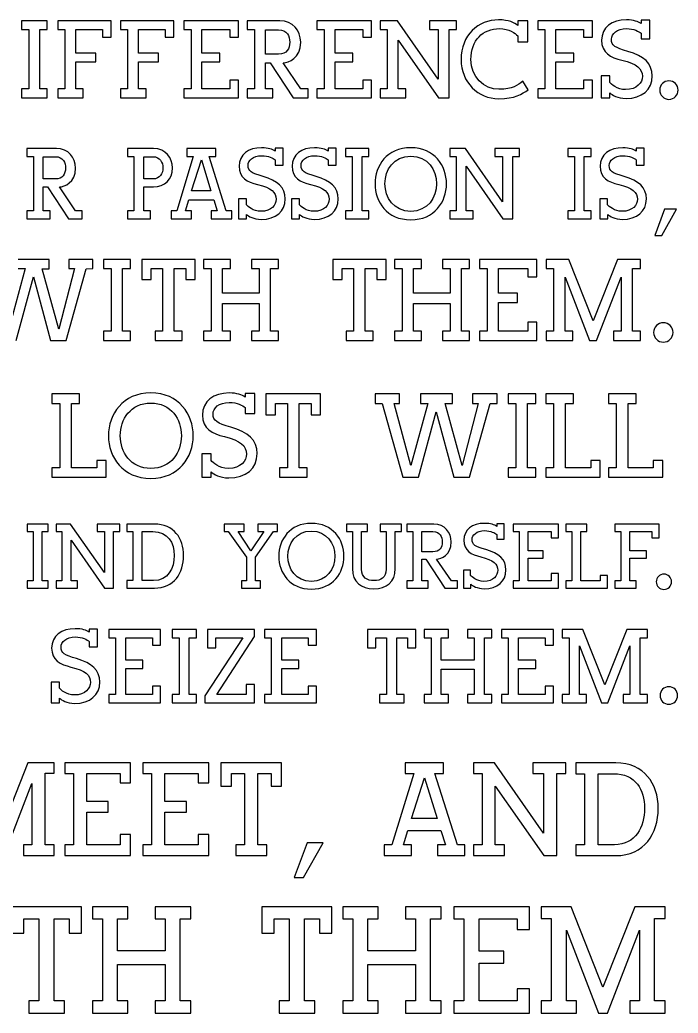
# Model space of a CAD drawing. Extents: x 11 to 200, y 17 to 278.
# Drawn here: x 155.6 to 199.7, y 82.1 to 148.5 of the extents above; entities that cross this region are included whole.
import ezdxf

# ---------------------------------------------------------------- set-up
doc = ezdxf.new("R2010")
doc.units = 0
doc.layers.add('Ebene_1', color=7, linetype='CONTINUOUS')

msp = doc.modelspace()

# ---------------------------------------------------------------- linework, layer by layer
at = {"layer": 'Ebene_1', "color": 7}
for points in [[(156.957197, 143.897387), (156.957197, 147.873086), (157.46174, 147.873086), (157.46174, 148.457216), (155.748474, 148.457216), (155.748474, 147.873086), (156.238624, 147.873086), (156.238624, 143.897387), (155.748474, 143.897387), (155.748474, 143.305531), (157.46174, 143.305531), (157.46174, 143.897387), (156.957197, 143.897387), (156.957197, 143.897387)], [(158.158864, 143.305531), (159.872835, 143.305531), (159.872835, 143.897387), (159.374465, 143.897387), (159.374465, 145.718073), (160.716573, 145.718073), (160.716573, 146.302202), (159.374465, 146.302202), (159.374465, 147.873086), (161.14929, 147.873086), (161.14929, 147.351822), (161.74231, 147.351822), (161.74231, 148.457216), (158.158864, 148.457216), (158.158864, 147.873086), (158.641993, 147.873086), (158.641993, 143.897387), (158.158864, 143.897387), (158.158864, 143.305531), (158.158864, 143.305531)], [(162.356355, 143.305531), (164.070643, 143.305531), (164.070643, 143.897387), (163.571992, 143.897387), (163.571992, 145.718073), (164.914276, 145.718073), (164.914276, 146.302202), (163.571992, 146.302202), (163.571992, 147.873086), (165.348298, 147.873086), (165.348298, 147.351822), (165.939131, 147.351822), (165.939131, 148.457216), (162.356355, 148.457216), (162.356355, 147.873086), (162.840295, 147.873086), (162.840295, 143.897387), (162.356355, 143.897387), (162.356355, 143.305531), (162.356355, 143.305531)], [(166.595968, 143.305531), (170.249934, 143.305531), (170.249934, 144.480034), (169.665487, 144.480034), (169.665487, 143.897387), (167.810088, 143.897387), (167.810088, 145.718073), (169.009144, 145.718073), (169.009144, 146.302202), (167.810088, 146.302202), (167.810088, 147.873086), (169.665487, 147.873086), (169.665487, 147.351822), (170.249934, 147.351822), (170.249934, 148.457216), (166.595968, 148.457216), (166.595968, 147.873086), (167.078462, 147.873086), (167.078462, 143.897387), (166.595968, 143.897387), (166.595968, 143.305531), (166.595968, 143.305531)], [(173.017546, 148.457216), (170.844259, 148.457216), (170.844259, 147.873086), (171.327353, 147.873086), (171.327353, 143.897387), (170.844259, 143.897387), (170.844259, 143.305531), (172.559323, 143.305531), (172.559323, 143.897387), (172.052628, 143.897387), (172.052628, 145.638698), (172.052628, 145.638698)], [(175.501984, 143.305531), (179.156091, 143.305531), (179.156091, 144.480034), (178.573267, 144.480034), (178.573267, 143.897387), (176.718361, 143.897387), (176.718361, 145.718073), (177.91516, 145.718073), (177.91516, 146.302202), (176.718361, 146.302202), (176.718361, 147.873086), (178.573267, 147.873086), (178.573267, 147.351822), (179.156091, 147.351822), (179.156091, 148.457216), (175.501984, 148.457216), (175.501984, 147.873086), (175.984901, 147.873086), (175.984901, 143.897387), (175.501984, 143.897387), (175.501984, 143.305531), (175.501984, 143.305531)], [(181.44322, 143.897387), (180.935679, 143.897387), (180.935679, 147.158958), (183.635346, 143.305531), (184.352473, 143.305531), (184.352473, 147.873086), (184.850136, 147.873086), (184.850136, 148.457216), (183.026346, 148.457216), (183.026346, 147.873086), (183.614073, 147.873086), (183.614073, 144.55373), (180.899695, 148.457216), (179.734012, 148.457216), (179.734012, 147.873086), (180.202254, 147.873086), (180.202254, 143.897387), (179.734012, 143.897387), (179.734012, 143.305531), (181.44322, 143.305531), (181.44322, 143.897387), (181.44322, 143.897387)], [(188.944687, 147.060392), (189.604452, 147.060392), (189.604452, 148.446915), (188.944687, 148.446915), (188.944687, 148.151252)], [(190.278963, 143.305531), (193.933106, 143.305531), (193.933106, 144.480034), (193.348623, 144.480034), (193.348623, 143.897387), (191.495376, 143.897387), (191.495376, 145.718073), (192.693797, 145.718073), (192.693797, 146.302202), (191.495376, 146.302202), (191.495376, 147.873086), (193.348623, 147.873086), (193.348623, 147.351822), (193.933106, 147.351822), (193.933106, 148.457216), (190.278963, 148.457216), (190.278963, 147.873086), (190.761916, 147.873086), (190.761916, 143.897387), (190.278963, 143.897387), (190.278963, 143.305531), (190.278963, 143.305531)], [(197.195983, 147.624202), (197.195983, 147.249128), (197.785333, 147.249128), (197.785333, 148.490271), (197.195983, 148.490271), (197.195983, 148.266822)], [(172.937183, 146.230341), (172.052628, 146.230341), (172.052628, 147.858658), (172.937183, 147.858658)], [(188.944687, 147.450494), (188.944687, 147.060392), (188.944687, 147.060392)], [(172.052628, 145.638698), (172.371857, 145.638698), (173.90704, 143.305531), (174.907659, 143.305531), (174.907659, 143.897387), (174.424706, 143.897387), (173.234998, 145.638698)], [(189.633909, 143.849903), (189.288504, 144.413924)], [(195.092228, 144.33222), (195.092228, 144.765396), (194.519211, 144.765396), (194.519211, 143.307824), (195.100377, 143.307824), (195.100377, 143.632486)], [(158.073068, 139.910398), (156.090669, 139.910398), (156.090669, 139.378162), (156.531041, 139.378162), (156.531041, 135.750372), (156.090669, 135.750372), (156.090669, 135.210798), (157.655767, 135.210798), (157.655767, 135.750372), (157.192641, 135.750372), (157.192641, 137.339248), (157.192641, 137.339248)], [(164.562945, 139.910398), (162.82114, 139.910398), (162.82114, 139.378162), (163.262041, 139.378162), (163.262041, 135.750372), (162.82114, 135.750372), (162.82114, 135.210798), (164.378124, 135.210798), (164.378124, 135.750372), (163.923641, 135.750372), (163.923641, 137.339248), (164.562945, 137.339248)], [(169.43858, 135.750372), (168.304012, 139.378162), (168.744913, 139.378162), (168.744913, 139.910398), (166.795216, 139.910398), (166.795216, 139.378162), (167.22938, 139.378162), (166.126244, 135.750372), (165.739917, 135.750372), (165.739917, 135.210798), (167.11628, 135.210798), (167.11628, 135.750372), (166.716476, 135.750372), (166.92652, 136.479775), (168.607048, 136.479775), (168.835613, 135.750372), (168.435316, 135.750372), (168.435316, 135.210798), (169.819228, 135.210798), (169.819228, 135.750372), (169.43858, 135.750372), (169.43858, 135.750372)], [(172.706185, 139.150268), (172.706185, 138.808109), (173.243959, 138.808109), (173.243959, 139.940384), (172.706185, 139.940384), (172.706185, 139.736232)], [(176.2534, 139.150268), (176.2534, 138.808109), (176.790399, 138.808109), (176.790399, 139.940384), (176.2534, 139.940384), (176.2534, 139.736232)], [(178.52088, 135.750372), (178.52088, 139.378162), (178.980937, 139.378162), (178.980937, 139.910398), (177.419084, 139.910398), (177.419084, 139.378162), (177.864395, 139.378162), (177.864395, 135.750372), (177.419084, 135.750372), (177.419084, 135.210798), (178.980937, 135.210798), (178.980937, 135.750372), (178.52088, 135.750372), (178.52088, 135.750372)], [(185.950309, 135.750372), (185.487006, 135.750372), (185.487006, 138.726123), (187.950912, 135.210798), (188.60415, 135.210798), (188.60415, 139.378162), (189.059304, 139.378162), (189.059304, 139.910398), (187.395957, 139.910398), (187.395957, 139.378162), (187.929639, 139.378162), (187.929639, 136.349283), (185.454233, 139.910398), (184.391737, 139.910398), (184.391737, 139.378162), (184.819056, 139.378162), (184.819056, 135.750372), (184.391737, 135.750372), (184.391737, 135.210798), (185.950309, 135.210798), (185.950309, 135.750372), (185.950309, 135.750372)], [(193.3863, 135.750372), (193.3863, 139.378162), (193.846322, 139.378162), (193.846322, 139.910398), (192.282846, 139.910398), (192.282846, 139.378162), (192.731439, 139.378162), (192.731439, 135.750372), (192.282846, 135.750372), (192.282846, 135.210798), (193.846322, 135.210798), (193.846322, 135.750372), (193.3863, 135.750372), (193.3863, 135.750372)], [(196.871815, 139.150268), (196.871815, 138.808109), (197.407155, 138.808109), (197.407155, 139.940384), (196.871815, 139.940384), (196.871815, 139.736232)], [(158.000396, 137.87935), (157.192641, 137.87935), (157.192641, 139.364404), (158.000396, 139.364404)], [(164.562945, 137.87935), (163.923641, 137.87935), (163.923641, 139.364404), (164.562945, 139.364404)], [(168.415983, 137.086976), (167.11628, 137.086976), (167.7698, 139.146846), (168.415983, 137.086976), (168.415983, 137.086976)], [(157.192641, 137.339248), (157.484035, 137.339248), (158.885092, 135.210798), (159.798328, 135.210798), (159.798328, 135.750372), (159.356791, 135.750372), (158.271365, 137.339248)], [(170.787744, 136.147212), (170.787744, 136.542429), (170.263198, 136.542429), (170.263198, 135.212245), (170.793988, 135.212245), (170.793988, 135.50826)], [(174.334642, 136.147212), (174.334642, 136.542429), (173.81045, 136.542429), (173.81045, 135.212245), (174.341239, 135.212245), (174.341239, 135.50826)], [(194.951434, 136.147212), (194.951434, 136.542429), (194.429182, 136.542429), (194.429182, 135.212245), (194.95796, 135.212245), (194.95796, 135.50826)], [(198.762739, 135.858604), (198.112781, 134.101242), (198.574462, 134.101242), (199.56986, 135.858604), (198.762739, 135.858604)], [(155.388288, 127.066712), (156.536262, 131.335287), (157.68526, 127.066712), (158.717628, 127.066712), (160.059101, 131.875708), (160.506247, 131.883575), (160.506247, 132.499489), (158.908658, 132.499489), (158.908658, 131.883575), (159.286553, 131.883575), (158.229102, 127.835379), (157.129917, 131.875708), (157.594701, 131.875708), (157.594701, 132.499489), (155.509432, 132.499489)], [(162.501276, 127.69067), (162.501276, 131.883575), (163.032524, 131.883575), (163.032524, 132.499489), (161.22736, 132.499489), (161.22736, 131.883575), (161.74358, 131.883575), (161.74358, 127.69067), (161.22736, 127.69067), (161.22736, 127.066712), (163.032524, 127.066712), (163.032524, 127.69067), (162.501276, 127.69067), (162.501276, 127.69067)], [(166.481526, 127.69067), (165.953242, 127.69067), (165.953242, 131.883575), (166.734151, 131.883575), (166.734151, 131.145528), (167.351018, 131.145528), (167.351018, 132.499489), (163.778896, 132.499489), (163.778896, 131.145528), (164.402995, 131.145528), (164.402995, 131.883575), (165.180341, 131.883575), (165.180341, 127.69067), (164.669342, 127.69067), (164.669342, 127.066712), (166.481526, 127.066712), (166.481526, 127.69067), (166.481526, 127.69067)], [(172.393976, 127.69067), (172.393976, 131.883575), (172.93355, 131.883575), (172.93355, 132.499489), (171.124682, 132.499489), (171.124682, 131.883575), (171.635328, 131.883575), (171.635328, 130.238889), (169.188426, 130.238889), (169.188426, 131.883575), (169.721296, 131.883575), (169.721296, 132.499489), (167.921565, 132.499489), (167.921565, 131.883575), (168.430906, 131.883575), (168.430906, 127.69067), (167.921565, 127.69067), (167.921565, 127.066712), (169.721296, 127.066712), (169.721296, 127.69067), (169.188426, 127.69067), (169.188426, 129.551749), (171.635328, 129.551749), (171.635328, 127.69067), (171.124682, 127.69067), (171.124682, 127.066712), (172.93355, 127.066712), (172.93355, 127.69067), (172.393976, 127.69067), (172.393976, 127.69067)], [(179.260901, 127.69067), (178.732088, 127.69067), (178.732088, 131.883575), (179.514619, 131.883575), (179.514619, 131.145528), (180.128594, 131.145528), (180.128594, 132.499489), (176.557918, 132.499489), (176.557918, 131.145528), (177.181665, 131.145528), (177.181665, 131.883575), (177.957705, 131.883575), (177.957705, 127.69067), (177.450199, 127.69067), (177.450199, 127.066712), (179.260901, 127.066712), (179.260901, 127.69067), (179.260901, 127.69067)], [(185.172681, 127.69067), (185.172681, 131.883575), (185.711302, 131.883575), (185.711302, 132.499489), (183.90388, 132.499489), (183.90388, 131.883575), (184.41629, 131.883575), (184.41629, 130.238889), (181.96713, 130.238889), (181.96713, 131.883575), (182.500813, 131.883575), (182.500813, 132.499489), (180.699953, 132.499489), (180.699953, 131.883575), (181.209117, 131.883575), (181.209117, 127.69067), (180.699953, 127.69067), (180.699953, 127.066712), (182.500813, 127.066712), (182.500813, 127.69067), (181.96713, 127.69067), (181.96713, 129.551749), (184.41629, 129.551749), (184.41629, 127.69067), (183.90388, 127.69067), (183.90388, 127.066712), (185.711302, 127.066712), (185.711302, 127.69067), (185.172681, 127.69067), (185.172681, 127.69067)], [(186.371032, 127.066712), (190.224917, 127.066712), (190.224917, 128.305914), (189.609391, 128.305914), (189.609391, 127.69067), (187.652956, 127.69067), (187.652956, 129.611051), (188.918511, 129.611051), (188.918511, 130.227283), (187.652956, 130.227283), (187.652956, 131.883575), (189.609391, 131.883575), (189.609391, 131.333488), (190.224917, 131.333488), (190.224917, 132.499489), (186.371032, 132.499489), (186.371032, 131.883575), (186.881854, 131.883575), (186.881854, 127.69067), (186.371032, 127.69067), (186.371032, 127.066712), (186.371032, 127.066712)], [(196.621343, 127.69067), (196.621343, 131.890771), (197.153402, 131.890771), (197.153402, 132.499489), (195.612857, 132.499489), (193.98059, 128.39118), (192.34998, 132.499489), (190.830707, 132.499489), (190.830707, 131.890771), (191.339836, 131.890771), (191.339836, 127.69067), (190.830707, 127.69067), (190.830707, 127.066712), (192.629945, 127.066712), (192.629945, 127.69067), (192.112596, 127.69067), (192.112596, 131.297787), (193.744828, 127.066712), (194.216316, 127.066712), (195.848583, 131.297787), (195.848583, 127.69067), (195.354165, 127.69067), (195.354165, 127.066712), (197.153402, 127.066712), (197.153402, 127.69067), (196.621343, 127.69067), (196.621343, 127.69067)], [(155.981096, 131.883575), (154.892071, 127.835379)], [(155.509432, 131.883575), (155.981096, 131.883575), (155.981096, 131.883575)], [(160.772735, 118.561028), (159.086987, 118.561028), (159.086987, 122.86086), (159.620528, 122.86086), (159.620528, 123.49279), (157.772501, 123.49279), (157.772501, 122.86086), (158.295883, 122.86086), (158.295883, 118.561028), (157.772501, 118.561028), (157.772501, 117.921865), (161.412075, 117.921865), (161.412075, 119.037137), (160.772735, 119.037137), (160.772735, 118.561028), (160.772735, 118.561028)], [(170.702936, 122.592219), (170.702936, 122.186031), (171.339488, 122.186031), (171.339488, 123.527857), (170.702936, 123.527857), (170.702936, 123.286698)], [(174.858552, 118.561204), (174.31665, 118.561204), (174.31665, 122.861036), (175.118867, 122.861036), (175.118867, 122.104504), (175.749175, 122.104504), (175.749175, 123.492967), (172.088012, 123.492967), (172.088012, 122.104504), (172.726822, 122.104504), (172.726822, 122.861036), (173.523782, 122.861036), (173.523782, 118.561204), (173.000542, 118.561204), (173.000542, 117.922041), (174.858552, 117.922041), (174.858552, 118.561204), (174.858552, 118.561204)], [(182.913386, 122.861036), (181.795222, 118.709865), (180.678645, 122.861036), (181.029024, 122.861036), (181.029024, 123.492967), (179.396756, 123.492967), (179.396756, 122.861036), (179.856778, 122.861036), (181.248381, 117.922041), (182.302728, 117.922041), (183.4815, 122.299167), (184.660236, 117.922041), (185.717828, 117.922041), (187.093062, 122.853487), (187.551461, 122.861036), (187.551461, 123.492967), (185.912668, 123.492967), (185.912668, 122.861036), (186.300688, 122.861036), (185.215226, 118.709865), (184.0905, 122.853487), (184.565268, 122.853487), (184.565268, 123.492967), (182.428775, 123.492967), (182.428775, 122.861036), (182.913386, 122.861036), (182.913386, 122.861036)], [(189.596267, 118.561204), (189.596267, 122.861036), (190.143073, 122.861036), (190.143073, 123.492967), (188.291448, 123.492967), (188.291448, 122.861036), (188.82192, 122.861036), (188.82192, 118.561204), (188.291448, 118.561204), (188.291448, 117.922041), (190.143073, 117.922041), (190.143073, 118.561204), (189.596267, 118.561204), (189.596267, 118.561204)], [(193.820181, 118.561204), (192.133904, 118.561204), (192.133904, 122.861036), (192.667586, 122.861036), (192.667586, 123.492967), (190.820865, 123.492967), (190.820865, 122.861036), (191.341494, 122.861036), (191.341494, 118.561204), (190.820865, 118.561204), (190.820865, 117.922041), (194.460261, 117.922041), (194.460261, 119.037313), (193.820181, 119.037313), (193.820181, 118.561204), (193.820181, 118.561204)], [(198.008006, 118.561204), (196.321729, 118.561204), (196.321729, 122.861036), (196.855446, 122.861036), (196.855446, 123.492967), (195.007067, 123.492967), (195.007067, 122.861036), (195.529319, 122.861036), (195.529319, 118.561204), (195.007067, 118.561204), (195.007067, 117.922041), (198.648157, 117.922041), (198.648157, 119.037313), (198.008006, 119.037313), (198.008006, 118.561204)], [(168.428436, 119.032374), (168.428436, 119.50044), (167.80716, 119.50044), (167.80716, 117.924017), (168.436127, 117.924017), (168.436127, 118.275525)], [(157.112525, 110.994227), (157.112525, 114.301942), (157.532648, 114.301942), (157.532648, 114.788034), (156.10732, 114.788034), (156.10732, 114.301942), (156.515484, 114.301942), (156.515484, 110.994227), (156.10732, 110.994227), (156.10732, 110.503089), (157.532648, 110.503089), (157.532648, 110.994227), (157.112525, 110.994227), (157.112525, 110.994227)], [(159.476453, 110.994227), (159.055378, 110.994227), (159.055378, 113.70864), (161.300738, 110.503089), (161.898449, 110.503089), (161.898449, 114.301942), (162.312152, 114.301942), (162.312152, 114.788034), (160.795031, 114.788034), (160.795031, 114.301942), (161.282711, 114.301942), (161.282711, 111.541067), (159.024933, 114.788034), (158.055711, 114.788034), (158.055711, 114.301942), (158.445884, 114.301942), (158.445884, 110.994227), (158.055711, 110.994227), (158.055711, 110.503089), (159.476453, 110.503089), (159.476453, 110.994227), (159.476453, 110.994227)], [(164.625492, 114.788034), (162.774996, 114.788034), (162.774996, 114.289665), (163.182807, 114.289665), (163.182807, 111.005692), (162.774996, 111.005692), (162.774996, 110.503089), (162.774996, 110.503089)], [(163.803132, 114.289665), (164.523963, 114.289665)], [(164.559346, 111.005692), (163.803132, 111.005692), (163.803132, 114.289665), (163.803132, 114.289665)], [(170.780723, 110.994227), (170.457544, 110.994227), (170.457544, 110.503089), (171.730754, 110.503089), (171.730754, 110.994227), (171.390888, 110.994227), (171.390888, 112.574071), (172.596823, 114.301942), (172.871214, 114.301942), (172.871214, 114.788034), (171.550661, 114.788034), (171.550661, 114.301942), (171.951099, 114.301942), (171.085241, 113.011234), (170.242596, 114.301942), (170.626665, 114.301942), (170.626665, 114.788034), (169.299092, 114.788034), (169.299092, 114.301942), (169.573306, 114.301942), (170.780723, 112.574071), (170.780723, 110.994227), (170.780723, 110.994227)], [(178.48158, 111.77189), (178.48158, 114.301942), (178.897399, 114.301942), (178.897399, 114.788034), (177.471436, 114.788034), (177.471436, 114.301942), (177.87258, 114.301942), (177.87258, 111.807909)], [(180.745778, 114.301942), (181.158352, 114.301942), (181.158352, 114.788034), (179.732389, 114.788034), (179.732389, 114.301942), (180.13512, 114.301942), (180.13512, 111.77189)], [(180.745778, 111.807909), (180.745778, 114.301942), (180.745778, 114.301942)], [(183.327583, 114.788034), (181.521784, 114.788034), (181.521784, 114.301942), (181.922892, 114.301942), (181.922892, 110.994227), (181.521784, 110.994227), (181.521784, 110.503089), (182.94937, 110.503089), (182.94937, 110.994227), (182.525401, 110.994227), (182.525401, 112.44312), (182.525401, 112.44312)], [(183.262107, 112.934293), (182.525401, 112.934293), (182.525401, 114.289665), (183.262107, 114.289665)], [(187.536751, 114.094332), (187.536751, 113.7823), (188.02623, 113.7823), (188.02623, 114.81488), (187.536751, 114.81488), (187.536751, 114.629707)], [(188.628704, 110.503089), (191.667285, 110.503089), (191.667285, 111.480495), (191.182674, 111.480495), (191.182674, 110.994227), (189.638848, 110.994227), (189.638848, 112.508596), (190.635868, 112.508596), (190.635868, 112.994865), (189.638848, 112.994865), (189.638848, 114.301942), (191.182674, 114.301942), (191.182674, 113.86746), (191.667285, 113.86746), (191.667285, 114.788034), (188.628704, 114.788034), (188.628704, 114.301942), (189.029812, 114.301942), (189.029812, 110.994227), (188.628704, 110.994227), (188.628704, 110.503089), (188.628704, 110.503089)], [(194.453735, 110.994227), (193.155478, 110.994227), (193.155478, 114.301942), (193.566358, 114.301942), (193.566358, 114.788034), (192.145334, 114.788034), (192.145334, 114.301942), (192.546407, 114.301942), (192.546407, 110.994227), (192.145334, 110.994227), (192.145334, 110.503089), (194.944872, 110.503089), (194.944872, 111.360974), (194.453735, 111.360974), (194.453735, 110.994227), (194.453735, 110.994227)], [(195.426202, 110.503089), (196.850543, 110.503089), (196.850543, 110.994227), (196.437969, 110.994227), (196.437969, 112.508596), (197.554511, 112.508596), (197.554511, 112.994865), (196.437969, 112.994865), (196.437969, 114.301942), (197.914661, 114.301942), (197.914661, 113.86746), (198.405834, 113.86746), (198.405834, 114.788034), (195.426202, 114.788034), (195.426202, 114.301942), (195.828969, 114.301942), (195.828969, 110.994227), (195.426202, 110.994227), (195.426202, 110.503089), (195.426202, 110.503089)], [(182.525401, 112.44312), (182.790584, 112.44312), (184.069227, 110.503089), (184.899278, 110.503089), (184.899278, 110.994227), (184.498135, 110.994227), (183.509298, 112.44312)], [(185.788243, 111.357694), (185.788243, 111.716222), (185.310194, 111.716222), (185.310194, 110.504747), (185.793146, 110.504747), (185.793146, 110.774834)], [(162.774996, 110.503089), (164.625492, 110.503089)], [(160.273096, 106.942256), (160.273096, 106.585351), (160.833025, 106.585351), (160.833025, 107.767404), (160.273096, 107.767404), (160.273096, 107.554573)], [(161.56959, 102.832995), (165.046568, 102.832995), (165.046568, 103.951159), (164.490943, 103.951159), (164.490943, 103.396169), (162.725572, 103.396169), (162.725572, 105.129931), (163.865221, 105.129931), (163.865221, 105.684921), (162.725572, 105.684921), (162.725572, 107.17964), (164.490943, 107.17964), (164.490943, 106.6836), (165.046568, 106.6836), (165.046568, 107.734666), (161.56959, 107.734666), (161.56959, 107.17964), (162.028589, 107.17964), (162.028589, 103.396169), (161.56959, 103.396169), (161.56959, 102.832995), (161.56959, 102.832995)], [(166.959752, 103.396169), (166.959752, 107.17964), (167.440059, 107.17964), (167.440059, 107.734666), (165.810649, 107.734666), (165.810649, 107.17964), (166.277374, 107.17964), (166.277374, 103.396169), (165.810649, 103.396169), (165.810649, 102.832995), (167.440059, 102.832995), (167.440059, 103.396169), (166.959752, 103.396169), (166.959752, 103.396169)], [(168.801076, 103.389643), (171.326859, 107.26152), (171.333244, 107.734666), (168.182691, 107.734666), (168.182691, 106.513349), (168.745725, 106.513349), (168.745725, 107.17964), (170.544962, 107.17964), (168.005068, 103.307763), (168.005068, 102.832995), (171.326859, 102.832995), (171.326859, 104.054312), (170.771198, 104.054312), (170.771198, 103.389643), (168.801076, 103.389643), (168.801076, 103.389643)], [(171.988282, 102.832995), (175.464272, 102.832995), (175.464272, 103.951159), (174.909317, 103.951159), (174.909317, 103.396169), (173.144934, 103.396169), (173.144934, 105.129931), (174.283913, 105.129931), (174.283913, 105.684921), (173.144934, 105.684921), (173.144934, 107.17964), (174.909317, 107.17964), (174.909317, 106.6836), (175.464272, 106.6836), (175.464272, 107.734666), (171.988282, 107.734666), (171.988282, 107.17964), (172.449151, 107.17964), (172.449151, 103.396169), (171.988282, 103.396169), (171.988282, 102.832995), (171.988282, 102.832995)], [(181.330261, 103.396169), (180.853834, 103.396169), (180.853834, 107.17964), (181.559425, 107.17964), (181.559425, 106.513349), (182.11445, 106.513349), (182.11445, 107.734666), (178.892531, 107.734666), (178.892531, 106.513349), (179.454047, 106.513349), (179.454047, 107.17964), (180.156428, 107.17964), (180.156428, 103.396169), (179.69637, 103.396169), (179.69637, 102.832995), (181.330261, 102.832995), (181.330261, 103.396169), (181.330261, 103.396169)], [(186.713226, 103.396169), (186.713226, 107.17964), (187.19946, 107.17964), (187.19946, 107.734666), (185.56885, 107.734666), (185.56885, 107.17964), (186.028908, 107.17964), (186.028908, 105.694764), (183.820378, 105.694764), (183.820378, 107.17964), (184.303331, 107.17964), (184.303331, 107.734666), (182.679283, 107.734666), (182.679283, 107.17964), (183.137647, 107.17964), (183.137647, 103.396169), (182.679283, 103.396169), (182.679283, 102.832995), (184.303331, 102.832995), (184.303331, 103.396169), (183.820378, 103.396169), (183.820378, 105.075921), (186.028908, 105.075921), (186.028908, 103.396169), (185.56885, 103.396169), (185.56885, 102.832995), (187.19946, 102.832995), (187.19946, 103.396169), (186.713226, 103.396169), (186.713226, 103.396169)], [(187.844514, 102.832995), (191.321809, 102.832995), (191.321809, 103.951159), (190.765196, 103.951159), (190.765196, 103.396169), (189.000355, 103.396169), (189.000355, 105.129931), (190.14145, 105.129931), (190.14145, 105.684921), (189.000355, 105.684921), (189.000355, 107.17964), (190.765196, 107.17964), (190.765196, 106.6836), (191.321809, 106.6836), (191.321809, 107.734666), (187.844514, 107.734666), (187.844514, 107.17964), (188.304536, 107.17964), (188.304536, 103.396169), (187.844514, 103.396169), (187.844514, 102.832995), (187.844514, 102.832995)], [(197.140314, 103.396169), (197.140314, 107.186202), (197.619986, 107.186202), (197.619986, 107.734666), (196.230006, 107.734666), (194.758218, 104.0281), (193.286429, 107.734666), (191.916134, 107.734666), (191.916134, 107.186202), (192.374533, 107.186202), (192.374533, 103.396169), (191.916134, 103.396169), (191.916134, 102.832995), (193.540217, 102.832995), (193.540217, 103.396169), (193.071975, 103.396169), (193.071975, 106.650862), (194.543764, 102.832995), (194.971048, 102.832995), (196.442873, 106.650862), (196.442873, 103.396169), (195.995938, 103.396169), (195.995938, 102.832995), (197.619986, 102.832995), (197.619986, 103.396169), (197.140314, 103.396169), (197.140314, 103.396169)], [(158.271823, 103.810366), (158.271823, 104.222939), (157.725335, 104.222939), (157.725335, 102.836276), (158.277891, 102.836276), (158.277891, 103.144039)], [(157.31509, 93.325987), (157.31509, 98.119602), (157.922432, 98.119602), (157.922432, 98.815385), (156.15939, 98.815385), (154.299581, 94.1233)], [(158.634302, 92.612176), (163.038768, 92.612176), (163.038768, 94.028332), (162.336388, 94.028332), (162.336388, 93.325987), (160.102493, 93.325987), (160.102493, 95.521429), (161.545001, 95.521429), (161.545001, 96.227055), (160.102493, 96.227055), (160.102493, 98.111417), (162.336388, 98.111417), (162.336388, 97.486013), (163.038768, 97.486013), (163.038768, 98.815385), (158.634302, 98.815385), (158.634302, 98.111417), (159.217091, 98.111417), (159.217091, 93.325987), (158.634302, 93.325987), (158.634302, 92.612176), (158.634302, 92.612176)], [(163.864233, 92.612176), (168.268311, 92.612176), (168.268311, 94.028332), (167.565189, 94.028332), (167.565189, 93.325987), (165.331577, 93.325987), (165.331577, 95.521429), (166.774261, 95.521429), (166.774261, 96.227055), (165.331577, 96.227055), (165.331577, 98.111417), (167.565189, 98.111417), (167.565189, 97.486013), (168.268311, 97.486013), (168.268311, 98.815385), (163.864233, 98.815385), (163.864233, 98.111417), (164.44621, 98.111417), (164.44621, 93.325987), (163.864233, 93.325987), (163.864233, 92.612176), (163.864233, 92.612176)], [(172.151336, 93.325987), (171.551155, 93.325987), (171.551155, 98.111417), (172.438003, 98.111417), (172.438003, 97.268278), (173.140983, 97.268278), (173.140983, 98.815385), (169.067282, 98.815385), (169.067282, 97.268278), (169.780069, 97.268278), (169.780069, 98.111417), (170.666141, 98.111417), (170.666141, 93.325987), (170.083458, 93.325987), (170.083458, 92.612176), (172.151336, 92.612176), (172.151336, 93.325987), (172.151336, 93.325987)], [(184.900901, 93.325987), (183.39962, 98.111417), (183.980821, 98.111417), (183.980821, 98.815385), (181.40886, 98.815385), (181.40886, 98.111417), (181.983499, 98.111417), (180.523105, 93.325987), (180.012318, 93.325987), (180.012318, 92.612176), (181.834486, 92.612176), (181.834486, 93.325987), (181.304049, 93.325987), (181.584014, 94.288647), (183.797447, 94.288647), (184.101965, 93.325987), (183.573151, 93.325987), (183.573151, 92.612176), (185.405126, 92.612176), (185.405126, 93.325987), (184.900901, 93.325987), (184.900901, 93.325987)], [(188.04588, 93.325987), (187.438467, 93.325987), (187.438467, 97.250251), (190.678448, 92.612176), (191.547763, 92.612176), (191.547763, 98.111417), (192.146992, 98.111417), (192.146992, 98.815385), (189.948269, 98.815385), (189.948269, 98.111417), (190.652237, 98.111417), (190.652237, 94.11508), (187.394299, 98.815385), (185.987986, 98.815385), (185.987986, 98.111417), (186.552783, 98.111417), (186.552783, 93.325987), (185.987986, 93.325987), (185.987986, 92.612176), (188.04588, 92.612176), (188.04588, 93.325987), (188.04588, 93.325987)], [(195.499862, 98.815385), (192.814941, 98.815385), (192.814941, 98.093425), (193.40595, 98.093425), (193.40595, 93.342355), (192.814941, 93.342355), (192.814941, 92.612176)], [(183.546975, 95.097425), (181.834486, 95.097425), (182.695652, 97.806899), (183.546975, 95.097425), (183.546975, 95.097425)], [(194.309661, 98.093425), (195.352542, 98.093425)], [(195.403272, 93.342355), (194.309661, 93.342355), (194.309661, 98.093425), (194.309661, 98.093425)], [(154.569561, 92.612176), (156.428206, 97.443468), (156.428206, 93.325987), (155.863727, 93.325987), (155.863727, 92.612176), (157.922432, 92.612176), (157.922432, 93.325987), (157.31509, 93.325987), (157.31509, 93.325987)], [(174.845464, 93.468438), (173.988214, 91.148572), (174.598238, 91.148572), (175.912864, 93.468438), (174.845464, 93.468438), (174.845464, 93.468438)], [(192.814941, 92.612176), (195.499862, 92.612176)], [(158.60728, 82.892372), (157.918693, 82.892372), (157.918693, 88.383394), (158.936527, 88.383394), (158.936527, 87.417488), (159.742977, 87.417488), (159.742977, 89.190514), (155.068566, 89.190514), (155.068566, 87.417488), (155.886834, 87.417488), (155.886834, 88.383394), (156.902834, 88.383394), (156.902834, 82.892372), (156.234884, 82.892372), (156.234884, 82.075409), (158.60728, 82.075409), (158.60728, 82.892372), (158.60728, 82.892372)], [(166.351845, 82.892372), (166.351845, 88.383394), (167.059765, 88.383394), (167.059765, 89.190514), (164.686381, 89.190514), (164.686381, 88.383394), (165.354684, 88.383394), (165.354684, 86.240339), (162.15566, 86.240339), (162.15566, 88.383394), (162.852925, 88.383394), (162.852925, 89.190514), (160.490866, 89.190514), (160.490866, 88.383394), (161.158145, 88.383394), (161.158145, 82.892372), (160.490866, 82.892372), (160.490866, 82.075409), (162.852925, 82.075409), (162.852925, 82.892372), (162.15566, 82.892372), (162.15566, 85.335005), (165.354684, 85.335005), (165.354684, 82.892372), (164.686381, 82.892372), (164.686381, 82.075409), (167.059765, 82.075409), (167.059765, 82.892372), (166.351845, 82.892372), (166.351845, 82.892372)], [(175.354593, 82.892372), (174.667029, 82.892372), (174.667029, 88.383394), (175.6837, 88.383394), (175.6837, 87.417488), (176.49082, 87.417488), (176.49082, 89.190514), (171.815562, 89.190514), (171.815562, 87.417488), (172.633512, 87.417488), (172.633512, 88.383394), (173.6505, 88.383394), (173.6505, 82.892372), (172.98188, 82.892372), (172.98188, 82.075409), (175.354593, 82.075409), (175.354593, 82.892372), (175.354593, 82.892372)], [(183.098383, 82.892372), (183.098383, 88.383394), (183.805632, 88.383394), (183.805632, 89.190514), (181.435036, 89.190514), (181.435036, 88.383394), (182.102985, 88.383394), (182.102985, 86.240339), (178.902373, 86.240339), (178.902373, 88.383394), (179.601438, 88.383394), (179.601438, 89.190514), (177.238991, 89.190514), (177.238991, 88.383394), (177.905318, 88.383394), (177.905318, 82.892372), (177.238991, 82.892372), (177.238991, 82.075409), (179.601438, 82.075409), (179.601438, 82.892372), (178.902373, 82.892372), (178.902373, 85.335005), (182.102985, 85.335005), (182.102985, 82.892372), (181.435036, 82.892372), (181.435036, 82.075409), (183.805632, 82.075409), (183.805632, 82.892372), (183.098383, 82.892372), (183.098383, 82.892372)], [(184.663517, 82.075409), (189.717446, 82.075409), (189.717446, 83.699492), (188.908668, 83.699492), (188.908668, 82.892372), (186.348172, 82.892372), (186.348172, 85.413604), (188.001712, 85.413604), (188.001712, 86.222347), (186.348172, 86.222347), (186.348172, 88.383394), (188.908668, 88.383394), (188.908668, 87.666337), (189.717446, 87.666337), (189.717446, 89.190514), (184.663517, 89.190514), (184.663517, 88.383394), (185.331466, 88.383394), (185.331466, 82.892372), (184.663517, 82.892372), (184.663517, 82.075409), (184.663517, 82.075409)], [(198.098035, 82.892372), (198.098035, 88.394894), (198.7971, 88.394894), (198.7971, 89.190514), (196.773602, 89.190514), (194.64039, 83.809171), (192.507143, 89.190514), (190.514724, 89.190514), (190.514724, 88.394894), (191.182674, 88.394894), (191.182674, 82.892372), (190.514724, 82.892372), (190.514724, 82.075409), (192.875513, 82.075409), (192.875513, 82.892372), (192.197721, 82.892372), (192.197721, 87.617195), (194.330968, 82.075409), (194.949811, 82.075409), (197.083023, 87.617195), (197.083023, 82.892372), (196.434723, 82.892372), (196.434723, 82.075409), (198.7971, 82.075409), (198.7971, 82.892372), (198.098035, 82.892372)]]:
    msp.add_lwpolyline(points, dxfattribs=at)
for points in [[(174.416522, 147.02649), (174.416522, 147.800696), (173.892118, 148.457216), (173.017546, 148.457216)], [(187.654614, 148.519269), (186.294126, 148.519269), (185.144811, 147.501117), (185.144811, 145.86691)], [(188.944687, 148.151252), (188.700776, 148.331486), (188.353643, 148.519269), (187.654614, 148.519269)], [(196.205488, 148.519269), (195.236302, 148.519269), (194.54708, 148.014339), (194.54708, 147.155501)], [(197.195983, 148.266822), (196.992994, 148.39682), (196.70481, 148.519269), (196.205488, 148.519269)], [(172.937183, 147.858658), (173.510694, 147.858658), (173.684049, 147.424318), (173.684049, 147.02649)], [(185.80627, 145.859678), (185.80627, 147.175609), (186.611732, 147.934964), (187.713528, 147.934964)], [(187.713528, 147.934964), (188.376573, 147.934964), (188.749883, 147.631434), (188.944687, 147.450494)], [(195.20681, 147.219989), (195.20681, 147.588042), (195.583365, 147.934964), (196.205488, 147.934964)], [(196.205488, 147.934964), (196.719556, 147.934964), (197.037162, 147.73261), (197.195983, 147.624202)], [(173.684049, 147.02649), (173.684049, 146.584954), (173.488081, 146.230341), (172.937183, 146.230341)], [(173.234998, 145.638698), (173.603828, 145.667484), (174.416522, 145.948754), (174.416522, 147.02649)], [(194.54708, 147.155501), (194.54708, 146.317407), (195.149519, 146.000154), (195.909155, 145.819743)], [(196.30536, 146.41174), (195.454036, 146.649794), (195.20681, 146.794186), (195.20681, 147.219989)], [(197.935969, 144.772628), (197.935969, 145.60984), (197.376076, 146.108351), (196.30536, 146.41174)], [(185.144811, 145.86691), (185.144811, 144.341216), (186.287565, 143.24383), (187.654614, 143.24383)], [(187.684071, 143.878372), (186.654312, 143.878372), (185.80627, 144.695158), (185.80627, 145.859678)], [(195.909155, 145.819743), (196.929106, 145.574139), (197.276169, 145.256886), (197.276169, 144.7443)], [(189.288504, 144.413924), (188.938125, 144.131984), (188.592685, 143.878372), (187.684071, 143.878372)], [(196.156382, 143.855794), (195.57518, 143.855794), (195.185537, 144.216968), (195.092228, 144.33222)], [(197.276169, 144.7443), (197.276169, 144.325024), (196.929106, 143.855794), (196.156382, 143.855794)], [(196.184216, 143.264609), (197.240186, 143.264609), (197.935969, 143.841577), (197.935969, 144.772628)], [(199.052511, 144.43816), (198.711975, 144.43816), (198.435291, 144.160488), (198.435291, 143.820763)], [(199.669731, 143.820763), (199.669731, 144.160488), (199.391389, 144.43816), (199.052511, 144.43816)], [(187.654614, 143.24383), (188.764594, 143.24383), (189.224651, 143.546549), (189.633909, 143.849903)], [(195.100377, 143.632486), (195.236302, 143.502487), (195.611164, 143.264609), (196.184216, 143.264609)], [(198.435291, 143.820763), (198.435291, 143.481567), (198.711975, 143.203085), (199.052511, 143.203085)], [(199.052511, 143.203085), (199.391389, 143.203085), (199.669731, 143.481567), (199.669731, 143.820763)], [(159.350088, 138.605261), (159.350088, 139.311875), (158.872498, 139.910398), (158.073068, 139.910398)], [(165.83679, 138.618173), (165.83679, 139.271905), (165.404284, 139.910398), (164.562945, 139.910398)], [(171.803285, 139.967054), (170.91873, 139.967054), (170.289727, 139.506362), (170.289727, 138.722807)], [(172.706185, 139.736232), (172.52214, 139.855224), (172.258263, 139.967054), (171.803285, 139.967054)], [(175.349725, 139.967054), (174.465664, 139.967054), (173.83712, 139.506362), (173.83712, 138.722807)], [(176.2534, 139.736232), (176.068404, 139.855224), (175.804808, 139.967054), (175.349725, 139.967054)], [(181.780476, 139.967054), (180.187543, 139.967054), (179.388572, 138.761754), (179.388572, 137.555994)], [(184.172344, 137.555994), (184.172344, 138.761754), (183.371786, 139.967054), (181.780476, 139.967054)], [(195.966446, 139.967054), (195.082385, 139.967054), (194.453735, 139.506362), (194.453735, 138.722807)], [(196.871815, 139.736232), (196.685196, 139.855224), (196.4216, 139.967054), (195.966446, 139.967054)], [(158.000396, 139.364404), (158.522966, 139.364404), (158.681257, 138.967917), (158.681257, 138.605261)], [(164.562945, 139.364404), (164.977635, 139.364404), (165.201755, 138.974443), (165.201755, 138.618173)], [(170.892554, 138.782074), (170.892554, 139.117847), (171.235701, 139.43383), (171.803285, 139.43383)], [(171.803285, 139.43383), (172.271351, 139.43383), (172.562604, 139.249151), (172.706185, 139.150268)], [(174.439417, 138.782074), (174.439417, 139.117847), (174.781611, 139.43383), (175.349725, 139.43383)], [(175.349725, 139.43383), (175.817931, 139.43383), (176.107703, 139.249151), (176.2534, 139.150268)], [(180.056521, 137.555994), (180.056521, 138.47872), (180.634477, 139.400775), (181.780476, 139.400775)], [(181.780476, 139.400775), (182.924851, 139.400775), (183.502772, 138.47872), (183.502772, 137.555994)], [(195.056209, 138.782074), (195.056209, 139.117847), (195.400026, 139.43383), (195.966446, 139.43383)], [(195.966446, 139.43383), (196.434723, 139.43383), (196.726118, 139.249151), (196.871815, 139.150268)], [(158.681257, 138.605261), (158.681257, 138.202671), (158.503492, 137.87935), (158.000396, 137.87935)], [(158.271365, 137.339248), (158.608585, 137.365918), (159.350088, 137.622317), (159.350088, 138.605261)], [(165.201755, 138.618173), (165.201755, 138.24183), (164.977635, 137.87935), (164.562945, 137.87935)], [(164.562945, 137.339248), (165.320111, 137.339248), (165.83679, 137.845942), (165.83679, 138.618173)], [(170.289727, 138.722807), (170.289727, 137.958443), (170.840484, 137.668636), (171.532352, 137.504277)], [(171.895148, 138.044556), (171.116321, 138.26162), (170.892554, 138.393101), (170.892554, 138.782074)], [(173.83712, 138.722807), (173.83712, 137.958443), (174.387065, 137.668636), (175.079603, 137.504277)], [(175.441376, 138.044556), (174.663748, 138.26162), (174.439417, 138.393101), (174.439417, 138.782074)], [(194.453735, 138.722807), (194.453735, 137.958443), (195.003786, 137.668636), (195.697982, 137.504277)], [(196.059756, 138.044556), (195.282128, 138.26162), (195.056209, 138.393101), (195.056209, 138.782074)], [(173.380872, 136.54899), (173.380872, 137.312895), (172.871531, 137.767379), (171.895148, 138.044556)], [(176.927947, 136.54899), (176.927947, 137.312895), (176.417125, 137.767379), (175.441376, 138.044556)], [(179.388572, 137.555994), (179.388572, 136.349918), (180.187543, 135.144617), (181.780476, 135.144617)], [(181.780476, 135.709944), (180.634477, 135.709944), (180.056521, 136.632669), (180.056521, 137.555994)], [(181.780476, 135.144617), (183.371786, 135.144617), (184.172344, 136.349918), (184.172344, 137.555994)], [(183.502772, 137.555994), (183.502772, 136.632669), (182.924851, 135.709944), (181.780476, 135.709944)], [(197.544668, 136.54899), (197.544668, 137.312895), (197.035539, 137.767379), (196.059756, 138.044556)], [(171.532352, 137.504277), (172.462733, 137.280157), (172.778539, 136.989751), (172.778539, 136.522285)], [(175.079603, 137.504277), (176.00949, 137.280157), (176.325438, 136.989751), (176.325438, 136.522285)], [(195.697982, 137.504277), (196.626246, 137.280157), (196.943852, 136.989751), (196.943852, 136.522285)], [(172.778539, 136.522285), (172.778539, 136.140862), (172.462733, 135.71273), (171.756154, 135.71273)], [(171.782648, 135.17231), (172.746613, 135.17231), (173.380872, 135.699325), (173.380872, 136.54899)], [(176.325438, 136.522285), (176.325438, 136.140862), (176.00949, 135.71273), (175.303864, 135.71273)], [(175.330075, 135.17231), (176.2927, 135.17231), (176.927947, 135.699325), (176.927947, 136.54899)], [(196.943852, 136.522285), (196.943852, 136.140862), (196.626246, 135.71273), (195.920585, 135.71273)], [(195.946832, 135.17231), (196.911079, 135.17231), (197.544668, 135.699325), (197.544668, 136.54899)], [(171.756154, 135.71273), (171.228998, 135.71273), (170.872904, 136.040814), (170.787744, 136.147212)], [(175.303864, 135.71273), (174.776708, 135.71273), (174.419803, 136.040814), (174.334642, 136.147212)], [(195.920585, 135.71273), (195.393429, 135.71273), (195.036559, 136.040814), (194.951434, 136.147212)], [(170.793988, 135.50826), (170.91873, 135.389904), (171.262018, 135.17231), (171.782648, 135.17231)], [(174.341239, 135.50826), (174.465664, 135.389904), (174.807788, 135.17231), (175.330075, 135.17231)], [(194.95796, 135.50826), (195.082385, 135.389904), (195.426202, 135.17231), (195.946832, 135.17231)], [(198.679272, 128.261041), (198.320709, 128.261041), (198.029314, 127.967494), (198.029314, 127.610272)], [(199.330817, 127.610272), (199.330817, 127.967494), (199.0378, 128.261041), (198.679272, 128.261041)], [(198.029314, 127.610272), (198.029314, 127.251391), (198.320709, 126.959326), (198.679272, 126.959326)], [(198.679272, 126.959326), (199.0378, 126.959326), (199.330817, 127.251391), (199.330817, 127.610272)], [(164.391389, 123.559113), (162.50438, 123.559113), (161.556784, 122.130998), (161.556784, 120.70126)], [(167.226593, 120.70126), (167.226593, 122.130998), (166.278044, 123.559113), (164.391389, 123.559113)], [(169.631761, 123.559289), (168.583341, 123.559289), (167.837922, 123.013612), (167.837922, 122.084713)], [(168.552226, 122.15541), (168.552226, 122.552744), (168.957885, 122.927182), (169.631761, 122.927182)], [(170.702936, 123.286698), (170.48439, 123.427668), (170.171194, 123.559289), (169.631761, 123.559289)], [(169.631761, 122.927182), (170.18661, 122.927182), (170.531063, 122.709624), (170.702936, 122.592219)], [(162.349335, 120.70126), (162.349335, 121.79473), (163.035135, 122.888376), (164.391389, 122.888376)], [(164.391389, 122.888376), (165.748243, 122.888376), (166.434713, 121.79473), (166.434713, 120.70126)], [(167.837922, 122.084713), (167.837922, 121.179027), (168.49049, 120.835527), (169.310522, 120.640229)], [(169.74077, 121.280874), (168.818573, 121.537872), (168.552226, 121.694082), (168.552226, 122.15541)], [(171.502366, 119.509118), (171.502366, 120.414628), (170.896787, 120.953073), (169.74077, 121.280874)], [(161.556784, 120.70126), (161.556784, 119.272369), (162.50438, 117.843936), (164.391389, 117.843936)], [(164.391389, 118.514849), (163.035135, 118.514849), (162.349335, 119.608143), (162.349335, 120.70126)], [(164.391389, 117.843936), (166.278044, 117.843936), (167.226593, 119.272369), (167.226593, 120.70126)], [(166.434713, 120.70126), (166.434713, 119.608143), (165.748243, 118.514849), (164.391389, 118.514849)], [(169.310522, 120.640229), (170.413835, 120.375011), (170.788555, 120.031405), (170.788555, 119.477509)], [(169.576728, 118.517319), (168.951183, 118.517319), (168.529296, 118.907632), (168.428436, 119.032374)], [(170.788555, 119.477509), (170.788555, 119.024507), (170.413835, 118.517319), (169.576728, 118.517319)], [(169.608831, 117.878191), (170.749432, 117.878191), (171.502366, 118.501126), (171.502366, 119.509118)], [(168.436127, 118.275525), (168.583341, 118.134378), (168.990341, 117.878191), (169.608831, 117.878191)], [(164.523963, 114.289665), (165.537705, 114.289665), (165.956487, 113.544916), (165.956487, 112.687066)], [(166.583515, 112.687066), (166.583515, 113.827985), (165.931793, 114.788034), (164.625492, 114.788034)], [(175.130332, 114.838764), (173.679463, 114.838764), (172.950448, 113.741413), (172.950448, 112.641205)], [(173.559625, 112.641205), (173.559625, 113.482721), (174.086639, 114.323073), (175.130332, 114.323073)], [(177.311028, 112.641205), (177.311028, 113.741413), (176.582507, 114.838764), (175.130332, 114.838764)], [(175.130332, 114.323073), (176.174801, 114.323073), (176.701993, 113.482721), (176.701993, 112.641205)], [(183.262107, 114.289665), (183.738498, 114.289665), (183.882573, 113.92902), (183.882573, 113.597339)], [(184.491608, 113.597339), (184.491608, 114.241229), (184.056139, 114.788034), (183.327583, 114.788034)], [(186.713226, 114.838764), (185.906106, 114.838764), (185.333089, 114.418852), (185.333089, 113.705359)], [(185.883211, 113.759405), (185.883211, 114.064381), (186.195913, 114.353377), (186.713226, 114.353377)], [(187.536751, 114.629707), (187.368088, 114.737128), (187.129045, 114.838764), (186.713226, 114.838764)], [(186.713226, 114.353377), (187.140511, 114.353377), (187.405764, 114.184749), (187.536751, 114.094332)], [(185.333089, 113.705359), (185.333089, 113.007917), (185.835727, 112.744357), (186.466, 112.593756)], [(186.798351, 113.086516), (186.087857, 113.284601), (185.883211, 113.404122), (185.883211, 113.759405)], [(183.882573, 113.597339), (183.882573, 113.230591), (183.720506, 112.934293), (183.262107, 112.934293)], [(183.509298, 112.44312), (183.817062, 112.467674), (184.491608, 112.701812), (184.491608, 113.597339)], [(188.152277, 111.722748), (188.152277, 112.42019), (187.685693, 112.832763), (186.798351, 113.086516)], [(165.956487, 112.687066), (165.956487, 111.829181), (165.537705, 111.005692), (164.559346, 111.005692)], [(164.625492, 110.503089), (165.939131, 110.503089), (166.583515, 111.523005), (166.583515, 112.687066)], [(172.950448, 112.641205), (172.950448, 111.541067), (173.679463, 110.442517), (175.130332, 110.442517)], [(175.130332, 110.959831), (174.086639, 110.959831), (173.559625, 111.799689), (173.559625, 112.641205)], [(175.130332, 110.442517), (176.582507, 110.442517), (177.311028, 111.541067), (177.311028, 112.641205)], [(176.701993, 112.641205), (176.701993, 111.799689), (176.174801, 110.959831), (175.130332, 110.959831)], [(186.466, 112.593756), (187.314077, 112.390733), (187.603849, 112.125514), (187.603849, 111.69823)], [(177.87258, 111.807909), (177.87258, 110.914005), (178.47015, 110.462167), (179.311631, 110.462167)], [(179.311631, 111.008973), (178.885969, 111.008973), (178.48158, 111.207057), (178.48158, 111.77189)], [(179.311631, 110.462167), (180.148208, 110.462167), (180.745778, 110.914005), (180.745778, 111.807909)], [(180.13512, 111.77189), (180.13512, 111.207057), (179.781496, 111.008973), (179.311631, 111.008973)], [(187.603849, 111.69823), (187.603849, 111.349474), (187.314077, 110.959831), (186.670681, 110.959831)], [(186.695235, 110.468694), (187.574392, 110.468694), (188.152277, 110.948365), (188.152277, 111.722748)], [(186.670681, 110.959831), (186.189351, 110.959831), (185.865184, 111.259445), (185.788243, 111.357694)], [(198.720159, 111.444442), (198.435291, 111.444442), (198.206091, 111.213584), (198.206091, 110.931997)], [(199.232604, 110.931997), (199.232604, 111.213584), (199.001781, 111.444442), (198.720159, 111.444442)], [(185.793146, 110.774834), (185.906106, 110.666778), (186.220466, 110.468694), (186.695235, 110.468694)], [(198.206091, 110.931997), (198.206091, 110.647164), (198.435291, 110.417964), (198.720159, 110.417964)], [(198.720159, 110.417964), (199.001781, 110.417964), (199.232604, 110.647164), (199.232604, 110.931997)], [(159.330403, 107.79358), (158.40789, 107.79358), (157.752358, 107.313872), (157.752358, 106.495322)], [(160.273096, 107.554573), (160.081079, 107.677339), (159.805031, 107.79358), (159.330403, 107.79358)], [(158.380867, 106.557552), (158.380867, 106.90786), (158.738407, 107.23859), (159.330403, 107.23859)], [(159.330403, 107.23859), (159.818613, 107.23859), (160.121331, 107.047031), (160.273096, 106.942256)], [(157.752358, 106.495322), (157.752358, 105.699667), (158.326998, 105.39843), (159.048463, 105.226522)], [(159.4265, 105.789696), (158.614159, 106.01565), (158.380867, 106.151505), (158.380867, 106.557552)], [(160.976429, 104.229466), (160.976429, 105.026779), (160.443841, 105.499924), (159.4265, 105.789696)], [(159.048463, 105.226522), (160.018673, 104.992383), (160.348732, 104.689523), (160.348732, 104.201632)], [(159.282108, 103.35687), (158.731881, 103.35687), (158.3609, 103.700687), (158.271823, 103.810366)], [(160.348732, 104.201632), (160.348732, 103.803839), (160.018673, 103.35687), (159.282108, 103.35687)], [(159.309625, 102.793695), (160.314371, 102.793695), (160.976429, 103.343782), (160.976429, 104.229466)], [(199.047607, 103.910202), (198.72344, 103.910202), (198.45988, 103.6483), (198.45988, 103.324167)], [(199.633677, 103.324167), (199.633677, 103.6483), (199.370117, 103.910202), (199.047607, 103.910202)], [(158.277891, 103.144039), (158.40789, 103.021272), (158.765924, 102.793695), (159.309625, 102.793695)], [(198.45988, 103.324167), (198.45988, 103), (198.72344, 102.736404), (199.047607, 102.736404)], [(199.047607, 102.736404), (199.370117, 102.736404), (199.633677, 103), (199.633677, 103.324167)], [(198.340358, 95.773559), (198.340358, 97.425441), (197.394067, 98.815385), (195.499862, 98.815385)], [(195.352542, 98.093425), (196.819428, 98.093425), (197.426805, 97.016148), (197.426805, 95.773559)], [(197.426805, 95.773559), (197.426805, 94.532557), (196.819428, 93.342355), (195.403272, 93.342355)], [(195.499862, 92.612176), (197.402252, 92.612176), (198.340358, 94.088939), (198.340358, 95.773559)]]:
    msp.add_open_spline(points, degree=3, dxfattribs=at)

doc.saveas('drawing.dxf')
